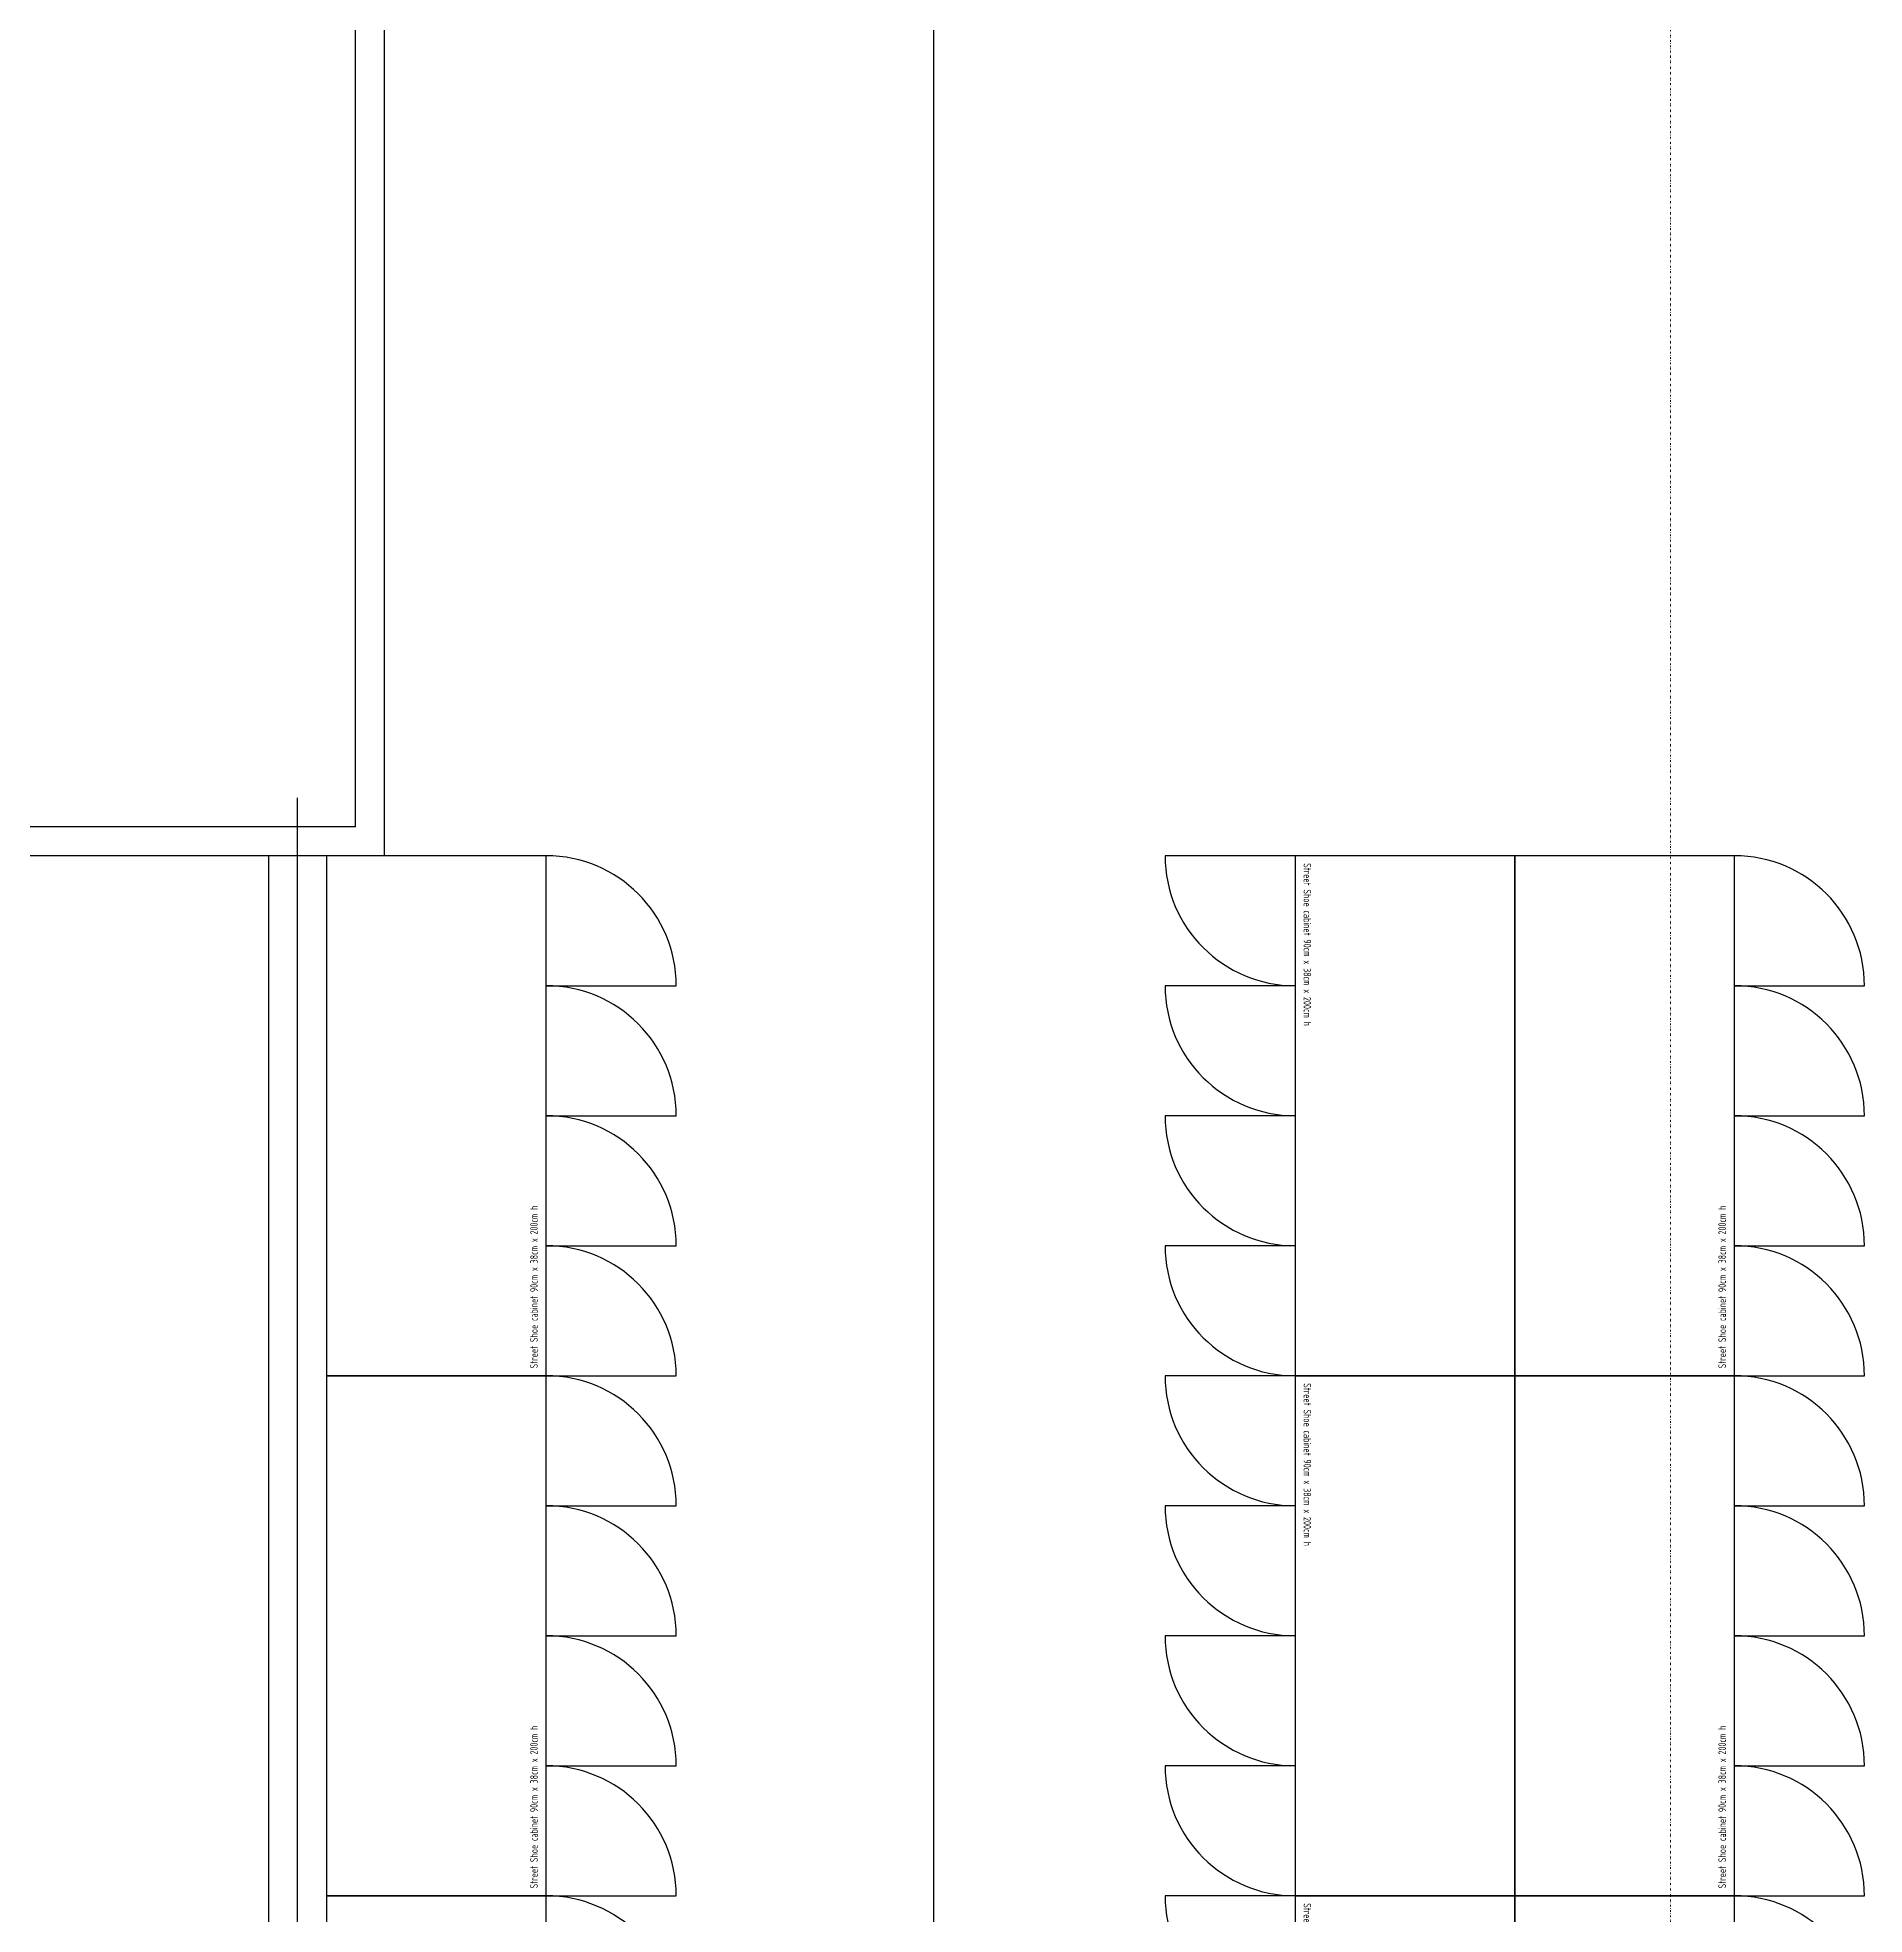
# Model space of a CAD drawing. Extents: x -32000 to 416743, y -254124 to 144214.
# Drawn here: x 258775 to 261936, y 11193 to 14441 of the extents above; entities that cross this region are included whole.
import ezdxf

# ---------------------------------------------------------------- set-up
doc = ezdxf.new("R2010")
doc.units = 0
doc.header["$LTSCALE"] = 10
doc.linetypes.add('H12PL4$0$JJP_三點線', pattern=[0.9, 0.3, -0.15, 0, -0.15, 0, -0.15, 0, -0.15])
doc.linetypes.add('XFM7P40ICA$0$H12PL4$0$JJP_三點線', pattern=[0.9, 0.3, -0.15, 0, -0.15, 0, -0.15, 0, -0.15])
for name, color, linetype in [('H12PL4$0$S-GRID', 252, 'Continuous'), ('X-F2-L30-FS-PIPE$0$F-SK-LINE3', 100, 'Continuous'), ('XFDP30$0$A-C1-PVC (8K於 50K時拆除)', 2, 'XFDP30$0$ZIGZAG'), ('XFDP30$0$A-W-P1S (50K)', 2, 'Continuous'), ('XFDP30$0$A-W-P2D (50K)', 2, 'Continuous'), ('XFDP30$0$B-Eq pattern (Belong to quotation) (50K)', 2, 'Continuous'), ('XFM7P40ICA$0$H12PL4$0$S-GRID', 252, 'Continuous')]:
    doc.layers.add(name, color=color, linetype=linetype)
doc.styles.add('XFDP30$0$AA-TXT', font='isocp.shx', dxfattribs={"width": 0.8, "bigfont": 'china.shx'})
doc.linetypes.add('XFDP30$0$ZIGZAG', pattern='A,0.0001,-0.2,[131,ltypeshp.shx,S=0.2,R=0,X=-0.2,Y=0],-0.4,[131,ltypeshp.shx,S=0.2,R=180,X=0.2,Y=0],-0.2', length=0.8001)

# ---------------------------------------------------------------- blocks, each defined once
blk = doc.blocks.new('H12PL4')
at = {"layer": 'H12PL4$0$S-GRID', "linetype": 'H12PL4$0$JJP_三點線', "lineweight": 0}
blk.add_line((261600, 128250), (261600, -28000), dxfattribs=at)
blk = doc.blocks.new('XFDP30$0$~street shoe cabinet_900x380')
for p, q in [((900, 380), (0, 380)), ((0, 380), (0, 0)), ((900, 0), (900, 380)), ((0, 0), (900, 0)), ((675, 0), (675, -225)), ((0, 0), (0, -225)), ((225, 0), (225, -225)), ((450, 0), (450, -225))]:
    blk.add_line(p, q)
for centre in [(0, 0), (225, 0), (450, 0), (675, 0)]:
    blk.add_arc(centre, 225, 270, 0)
at = {"color": 1, "style": 'XFDP30$0$AA-TXT', "width": 0.8}
blk.add_text('Street Shoe cabinet 90cm x 38cm x 200cm h', height=13, dxfattribs=at).set_placement((12.8, 14.7))
blk = doc.blocks.new('XFDP30')
at = {"layer": 'XFDP30$0$A-C1-PVC (8K於 50K時拆除)', "ltscale": 0.25}
blk.add_line((259225, 10800), (259225, 13125), dxfattribs=at)
at = {"layer": 'XFDP30$0$A-W-P1S (50K)'}
for p, q in [((259325, 13075), (259325, 19850)), ((259375, 13025), (259375, 19800)), ((259325, 13075), (252475, 13075)), ((259375, 13025), (252425, 13025))]:
    blk.add_line(p, q, dxfattribs=at)
at = {"layer": 'XFDP30$0$A-W-P2D (50K)'}
for p, q in [((259175, 2375), (259175, 13025)), ((259225, 2425), (259225, 13025))]:
    blk.add_line(p, q, dxfattribs=at)
at = {"layer": 'XFDP30$0$B-Eq pattern (Belong to quotation) (50K)'}
for p, rotation in [((259655, 12125), 90), ((260950.7, 13025), 270), ((261710.7, 12125), 90), ((259655, 11225), 90), ((260950.7, 12125), 270), ((261710.7, 11225), 90), ((259655, 10325), 90), ((260950.7, 11225), 270), ((261710.7, 10325), 90)]:
    blk.add_blockref('XFDP30$0$~street shoe cabinet_900x380', p, dxfattribs=dict(at, rotation=rotation))
blk = doc.blocks.new('XFM7P40ICA$0$H12PL4')
at = {"layer": 'XFM7P40ICA$0$H12PL4$0$S-GRID', "linetype": 'XFM7P40ICA$0$H12PL4$0$JJP_三點線', "lineweight": 0}
blk.add_line((261600, 128250), (261600, -28000), dxfattribs=at)
blk = doc.blocks.new('XFM7P40ICA')
blk.add_blockref('XFM7P40ICA$0$H12PL4', (0, 0))
blk = doc.blocks.new('X-F2-L30-FS-PIPE')
at = {"layer": 'X-F2-L30-FS-PIPE$0$F-SK-LINE3'}
blk.add_line((260325, 19200), (260325, 4284.1), dxfattribs=at)

msp = doc.modelspace()

# ---------------------------------------------------------------- block references
for name in ['H12PL4', 'XFM7P40ICA', 'XFDP30', 'X-F2-L30-FS-PIPE']:
    msp.add_blockref(name, (0, 0))

doc.saveas('drawing.dxf')
